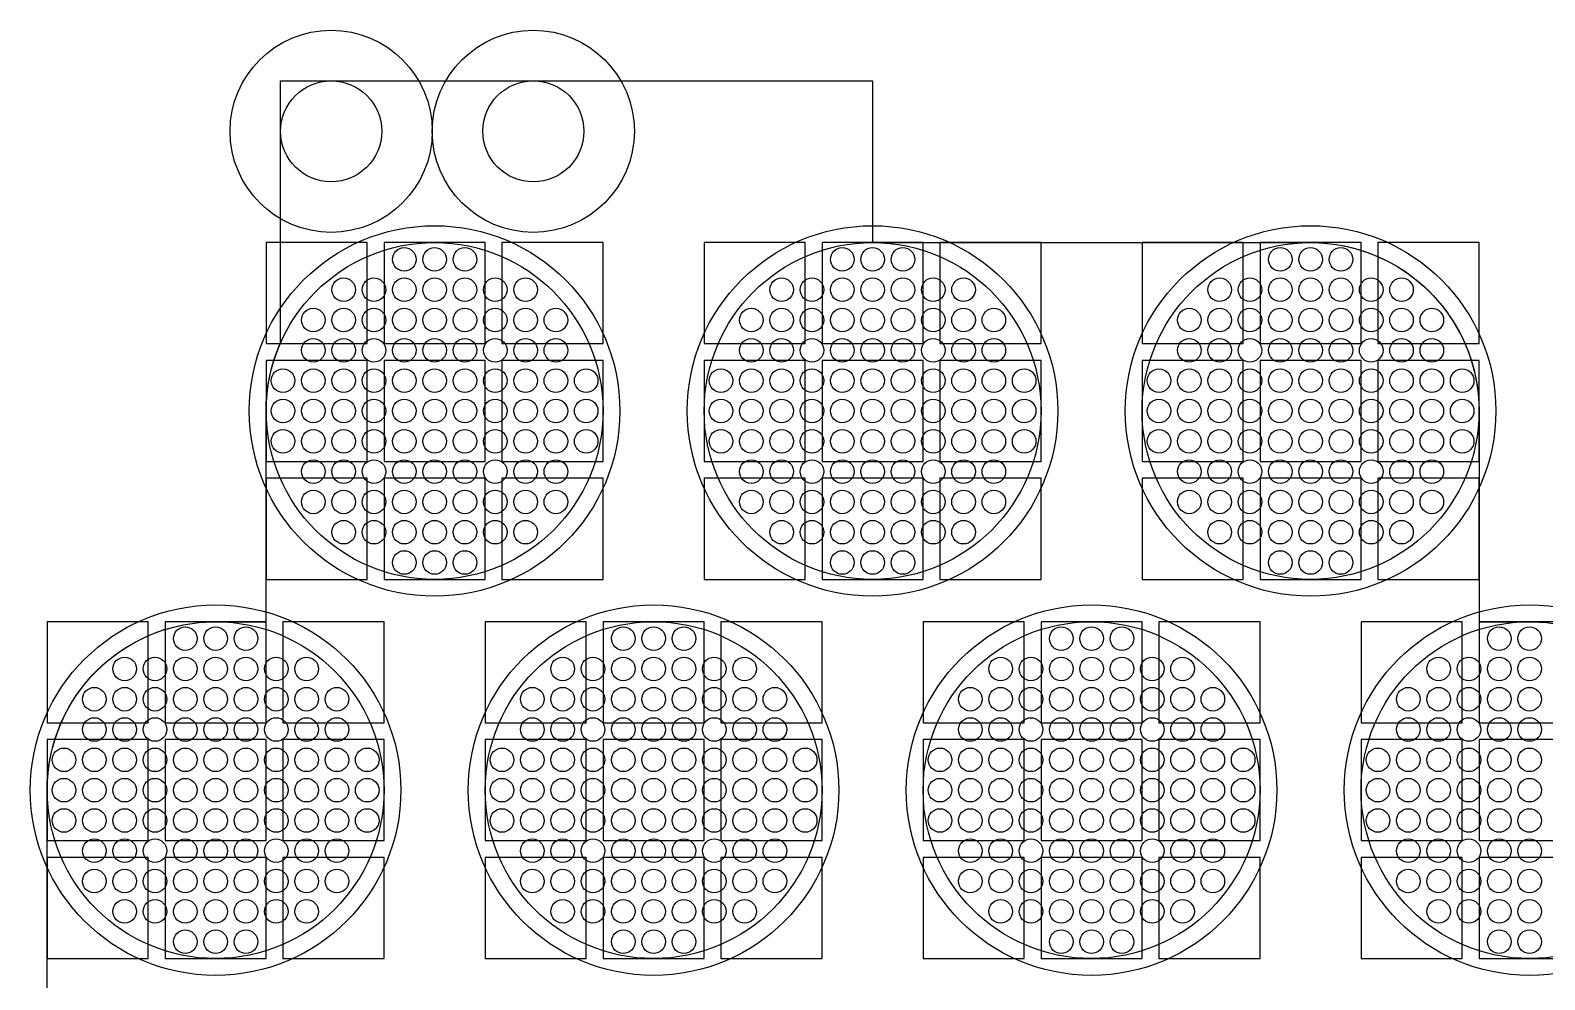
# Model space of a CAD drawing. Extents: x -49 to 54, y -38 to 38.
# Drawn here: x -43.314 to -38.819, y 27.269 to 30.088 of the extents above; entities that cross this region are included whole.
import ezdxf

# ---------------------------------------------------------------- set-up
doc = ezdxf.new("R2010")
doc.units = 0
for name, color, linetype in [('ADHESIVE_VIA_OPENINGS', 30, 'CONTINUOUS'), ('BACK_LAYER', 5, 'CONTINUOUS'), ('COND_LAYER_LOWER_ELECTRODE', 6, 'CONTINUOUS'), ('CONDUCTIVE_LAYER_BACK_LAYER', 2, 'CONTINUOUS'), ('EMITTER', 3, 'CONTINUOUS'), ('LOWER_ELECTRODE', 1, 'CONTINUOUS'), ('SUBSTRATE_VIA', 4, 'CONTINUOUS')]:
    doc.layers.add(name, color=color, linetype=linetype)

msp = doc.modelspace()

# ---------------------------------------------------------------- linework, layer by layer
at = {"layer": 'ADHESIVE_VIA_OPENINGS'}
for centre in [(-42.4209, 29.7878), (-41.8209, 29.7878)]:
    msp.add_circle(centre, 0.3, dxfattribs=at)
at = {"layer": 'BACK_LAYER'}
for points in [[(-42.6139, 29.1575), (-42.3139, 29.1575), (-42.3139, 29.4575), (-42.6139, 29.4575)], [(-42.2639, 29.1575), (-41.9639, 29.1575), (-41.9639, 29.4575), (-42.2639, 29.4575)], [(-41.9139, 29.1575), (-41.6139, 29.1575), (-41.6139, 29.4575), (-41.9139, 29.4575)], [(-41.3139, 29.1575), (-41.0139, 29.1575), (-41.0139, 29.4575), (-41.3139, 29.4575)], [(-40.9639, 29.1575), (-40.6639, 29.1575), (-40.6639, 29.4575), (-40.9639, 29.4575)], [(-40.6139, 29.1575), (-40.3139, 29.1575), (-40.3139, 29.4575), (-40.6139, 29.4575)], [(-40.0139, 29.1575), (-39.7139, 29.1575), (-39.7139, 29.4575), (-40.0139, 29.4575)], [(-39.6639, 29.1575), (-39.3639, 29.1575), (-39.3639, 29.4575), (-39.6639, 29.4575)], [(-39.3139, 29.1575), (-39.0139, 29.1575), (-39.0139, 29.4575), (-39.3139, 29.4575)], [(-42.6139, 28.8075), (-42.3139, 28.8075), (-42.3139, 29.1075), (-42.6139, 29.1075)], [(-42.2639, 28.8075), (-41.9639, 28.8075), (-41.9639, 29.1075), (-42.2639, 29.1075)], [(-41.9139, 28.8075), (-41.6139, 28.8075), (-41.6139, 29.1075), (-41.9139, 29.1075)], [(-41.3139, 28.8075), (-41.0139, 28.8075), (-41.0139, 29.1075), (-41.3139, 29.1075)], [(-40.9639, 28.8075), (-40.6639, 28.8075), (-40.6639, 29.1075), (-40.9639, 29.1075)], [(-40.6139, 28.8075), (-40.3139, 28.8075), (-40.3139, 29.1075), (-40.6139, 29.1075)], [(-40.0139, 28.8075), (-39.7139, 28.8075), (-39.7139, 29.1075), (-40.0139, 29.1075)], [(-39.6639, 28.8075), (-39.3639, 28.8075), (-39.3639, 29.1075), (-39.6639, 29.1075)], [(-39.3139, 28.8075), (-39.0139, 28.8075), (-39.0139, 29.1075), (-39.3139, 29.1075)], [(-42.6139, 28.4575), (-42.3139, 28.4575), (-42.3139, 28.7575), (-42.6139, 28.7575)], [(-42.2639, 28.4575), (-41.9639, 28.4575), (-41.9639, 28.7575), (-42.2639, 28.7575)], [(-41.9139, 28.4575), (-41.6139, 28.4575), (-41.6139, 28.7575), (-41.9139, 28.7575)], [(-41.3139, 28.4575), (-41.0139, 28.4575), (-41.0139, 28.7575), (-41.3139, 28.7575)], [(-40.9639, 28.4575), (-40.6639, 28.4575), (-40.6639, 28.7575), (-40.9639, 28.7575)], [(-40.6139, 28.4575), (-40.3139, 28.4575), (-40.3139, 28.7575), (-40.6139, 28.7575)], [(-40.0139, 28.4575), (-39.7139, 28.4575), (-39.7139, 28.7575), (-40.0139, 28.7575)], [(-39.6639, 28.4575), (-39.3639, 28.4575), (-39.3639, 28.7575), (-39.6639, 28.7575)], [(-39.3139, 28.4575), (-39.0139, 28.4575), (-39.0139, 28.7575), (-39.3139, 28.7575)], [(-43.2639, 28.0316), (-42.9639, 28.0316), (-42.9639, 28.3316), (-43.2639, 28.3316)], [(-42.9139, 28.0316), (-42.6139, 28.0316), (-42.6139, 28.3316), (-42.9139, 28.3316)], [(-42.5639, 28.0316), (-42.2639, 28.0316), (-42.2639, 28.3316), (-42.5639, 28.3316)], [(-41.9639, 28.0316), (-41.6639, 28.0316), (-41.6639, 28.3316), (-41.9639, 28.3316)], [(-41.6139, 28.0316), (-41.3139, 28.0316), (-41.3139, 28.3316), (-41.6139, 28.3316)], [(-41.2639, 28.0316), (-40.9639, 28.0316), (-40.9639, 28.3316), (-41.2639, 28.3316)], [(-40.6639, 28.0316), (-40.3639, 28.0316), (-40.3639, 28.3316), (-40.6639, 28.3316)], [(-40.3139, 28.0316), (-40.0139, 28.0316), (-40.0139, 28.3316), (-40.3139, 28.3316)], [(-39.9639, 28.0316), (-39.6639, 28.0316), (-39.6639, 28.3316), (-39.9639, 28.3316)], [(-39.3639, 28.0316), (-39.0639, 28.0316), (-39.0639, 28.3316), (-39.3639, 28.3316)], [(-39.0139, 28.0316), (-38.7139, 28.0316), (-38.7139, 28.3316), (-39.0139, 28.3316)], [(-43.2639, 27.6816), (-42.9639, 27.6816), (-42.9639, 27.9816), (-43.2639, 27.9816)], [(-42.9139, 27.6816), (-42.6139, 27.6816), (-42.6139, 27.9816), (-42.9139, 27.9816)], [(-42.5639, 27.6816), (-42.2639, 27.6816), (-42.2639, 27.9816), (-42.5639, 27.9816)], [(-41.9639, 27.6816), (-41.6639, 27.6816), (-41.6639, 27.9816), (-41.9639, 27.9816)], [(-41.6139, 27.6816), (-41.3139, 27.6816), (-41.3139, 27.9816), (-41.6139, 27.9816)], [(-41.2639, 27.6816), (-40.9639, 27.6816), (-40.9639, 27.9816), (-41.2639, 27.9816)], [(-40.6639, 27.6816), (-40.3639, 27.6816), (-40.3639, 27.9816), (-40.6639, 27.9816)], [(-40.3139, 27.6816), (-40.0139, 27.6816), (-40.0139, 27.9816), (-40.3139, 27.9816)], [(-39.9639, 27.6816), (-39.6639, 27.6816), (-39.6639, 27.9816), (-39.9639, 27.9816)], [(-39.3639, 27.6816), (-39.0639, 27.6816), (-39.0639, 27.9816), (-39.3639, 27.9816)], [(-39.0139, 27.6816), (-38.7139, 27.6816), (-38.7139, 27.9816), (-39.0139, 27.9816)], [(-43.2639, 27.3316), (-42.9639, 27.3316), (-42.9639, 27.6316), (-43.2639, 27.6316)], [(-42.9139, 27.3316), (-42.6139, 27.3316), (-42.6139, 27.6316), (-42.9139, 27.6316)], [(-42.5639, 27.3316), (-42.2639, 27.3316), (-42.2639, 27.6316), (-42.5639, 27.6316)], [(-41.9639, 27.3316), (-41.6639, 27.3316), (-41.6639, 27.6316), (-41.9639, 27.6316)], [(-41.6139, 27.3316), (-41.3139, 27.3316), (-41.3139, 27.6316), (-41.6139, 27.6316)], [(-41.2639, 27.3316), (-40.9639, 27.3316), (-40.9639, 27.6316), (-41.2639, 27.6316)], [(-40.6639, 27.3316), (-40.3639, 27.3316), (-40.3639, 27.6316), (-40.6639, 27.6316)], [(-40.3139, 27.3316), (-40.0139, 27.3316), (-40.0139, 27.6316), (-40.3139, 27.6316)], [(-39.9639, 27.3316), (-39.6639, 27.3316), (-39.6639, 27.6316), (-39.9639, 27.6316)], [(-39.3639, 27.3316), (-39.0639, 27.3316), (-39.0639, 27.6316), (-39.3639, 27.6316)], [(-39.0139, 27.3316), (-38.7139, 27.3316), (-38.7139, 27.6316), (-39.0139, 27.6316)]]:
    msp.add_lwpolyline(points, close=True, dxfattribs=at)
at = {"layer": 'COND_LAYER_LOWER_ELECTRODE'}
for centre in [(-42.1139, 28.9575), (-40.8139, 28.9575), (-39.5139, 28.9575), (-42.7639, 27.8316), (-41.4639, 27.8316), (-40.1639, 27.8316), (-38.8639, 27.8316)]:
    msp.add_circle(centre, 0.55, dxfattribs=at)
at = {"layer": 'CONDUCTIVE_LAYER_BACK_LAYER'}
msp.add_lwpolyline([(-43.2639, 27.2057), (-43.2639, 27.8316), (-43.2635, 27.8515), (-43.2624, 27.8714), (-43.2604, 27.8911), (-43.2576, 27.9108), (-43.2541, 27.9304), (-43.2498, 27.9498), (-43.2447, 27.969), (-43.2388, 27.988), (-43.2323, 28.0068), (-43.2249, 28.0253), (-43.2169, 28.0434), (-43.2081, 28.0613), (-43.1986, 28.0788), (-43.1884, 28.0958), (-43.1776, 28.1125), (-43.1661, 28.1287), (-43.154, 28.1445), (-43.1412, 28.1597), (-43.1279, 28.1745), (-43.114, 28.1887), (-43.0995, 28.2023), (-43.0845, 28.2154), (-43.069, 28.2278), (-43.053, 28.2396), (-43.0365, 28.2508), (-43.0197, 28.2613), (-43.0024, 28.2711), (-42.9847, 28.2802), (-42.9667, 28.2887), (-42.9484, 28.2964), (-42.9297, 28.3033), (-42.9109, 28.3096), (-42.8917, 28.315), (-42.8724, 28.3197), (-42.8529, 28.3236), (-42.8333, 28.3268), (-42.8136, 28.3292), (-42.7937, 28.3307), (-42.7739, 28.3315), (-42.6139, 28.3315), (-42.6139, 28.9575), (-42.6135, 28.9773), (-42.6124, 28.9972), (-42.6104, 29.017), (-42.6076, 29.0367), (-42.6041, 29.0562), (-42.5998, 29.0756), (-42.5947, 29.0949), (-42.5888, 29.1139), (-42.5823, 29.1326), (-42.5749, 29.1511), (-42.5709, 29.1602), (-42.5709, 29.9378), (-40.8139, 29.9378), (-40.8139, 29.4574), (-39.504, 29.4574), (-39.4841, 29.4566), (-39.4643, 29.455), (-39.4446, 29.4526), (-39.4249, 29.4495), (-39.4054, 29.4456), (-39.3861, 29.4409), (-39.367, 29.4354), (-39.3481, 29.4292), (-39.3295, 29.4222), (-39.3112, 29.4145), (-39.2932, 29.4061), (-39.2755, 29.397), (-39.2582, 29.3871), (-39.2413, 29.3766), (-39.2249, 29.3654), (-39.2089, 29.3536), (-39.1934, 29.3412), (-39.1784, 29.3281), (-39.1639, 29.3145), (-39.15, 29.3003), (-39.1367, 29.2856), (-39.1239, 29.2703), (-39.1118, 29.2546), (-39.1003, 29.2383), (-39.0894, 29.2217), (-39.0793, 29.2046), (-39.0698, 29.1871), (-39.061, 29.1693), (-39.053, 29.1511), (-39.0456, 29.1326), (-39.039, 29.1139), (-39.0332, 29.0949), (-39.0281, 29.0756), (-39.0238, 29.0562), (-39.0203, 29.0367), (-39.0175, 29.017), (-39.0155, 28.9972), (-39.0143, 28.9773), (-39.0139, 28.9575), (-39.0139, 28.3315), (-38.854, 28.3315), (-38.8341, 28.3307), (-38.8143, 28.3292)], dxfattribs=at)
at = {"layer": 'EMITTER'}
for centre in [(-42.1139, 28.9575), (-40.8139, 28.9575), (-39.5139, 28.9575), (-42.7639, 27.8316), (-41.4639, 27.8316), (-40.1639, 27.8316), (-38.8639, 27.8316)]:
    msp.add_circle(centre, 0.5, dxfattribs=at)
at = {"layer": 'LOWER_ELECTRODE'}
for centre in [(-42.2039, 29.4075), (-42.1139, 29.4075), (-42.0239, 29.4075), (-40.9039, 29.4075), (-40.8139, 29.4075), (-40.7239, 29.4075), (-39.6039, 29.4075), (-39.5139, 29.4075), (-39.4239, 29.4075), (-42.3839, 29.3175), (-42.2939, 29.3175), (-42.2039, 29.3175), (-42.1139, 29.3175), (-42.0239, 29.3175), (-41.9339, 29.3175), (-41.8439, 29.3175), (-41.0839, 29.3175), (-40.9939, 29.3175), (-40.9039, 29.3175), (-40.8139, 29.3175), (-40.7239, 29.3175), (-40.6339, 29.3175), (-40.5439, 29.3175), (-39.7839, 29.3175), (-39.6939, 29.3175), (-39.6039, 29.3175), (-39.5139, 29.3175), (-39.4239, 29.3175), (-39.3339, 29.3175), (-39.2439, 29.3175), (-42.4739, 29.2275), (-42.3839, 29.2275), (-42.2939, 29.2275), (-42.2039, 29.2275), (-42.1139, 29.2275), (-42.0239, 29.2275), (-41.9339, 29.2275), (-41.8439, 29.2275), (-41.7539, 29.2275), (-41.1739, 29.2275), (-41.0839, 29.2275), (-40.9939, 29.2275), (-40.9039, 29.2275), (-40.8139, 29.2275), (-40.7239, 29.2275), (-40.6339, 29.2275), (-40.5439, 29.2275), (-40.4539, 29.2275), (-39.8739, 29.2275), (-39.7839, 29.2275), (-39.6939, 29.2275), (-39.6039, 29.2275), (-39.5139, 29.2275), (-39.4239, 29.2275), (-39.3339, 29.2275), (-39.2439, 29.2275), (-39.1539, 29.2275), (-42.4739, 29.1375), (-42.3839, 29.1375), (-42.2939, 29.1375), (-42.2039, 29.1375), (-42.1139, 29.1375), (-42.0239, 29.1375), (-41.9339, 29.1375), (-41.8439, 29.1375), (-41.7539, 29.1375), (-41.1739, 29.1375), (-41.0839, 29.1375), (-40.9939, 29.1375), (-40.9039, 29.1375), (-40.8139, 29.1375), (-40.7239, 29.1375), (-40.6339, 29.1375), (-40.5439, 29.1375), (-40.4539, 29.1375), (-39.8739, 29.1375), (-39.7839, 29.1375), (-39.6939, 29.1375), (-39.6039, 29.1375), (-39.5139, 29.1375), (-39.4239, 29.1375), (-39.3339, 29.1375), (-39.2439, 29.1375), (-39.1539, 29.1375), (-42.5639, 29.0475), (-42.4739, 29.0475), (-42.3839, 29.0475), (-42.2939, 29.0475), (-42.2039, 29.0475), (-42.1139, 29.0475), (-42.0239, 29.0475), (-41.9339, 29.0475), (-41.8439, 29.0475), (-41.7539, 29.0475), (-41.6639, 29.0475), (-41.2639, 29.0475), (-41.1739, 29.0475), (-41.0839, 29.0475), (-40.9939, 29.0475), (-40.9039, 29.0475), (-40.8139, 29.0475), (-40.7239, 29.0475), (-40.6339, 29.0475), (-40.5439, 29.0475), (-40.4539, 29.0475), (-40.3639, 29.0475), (-39.9639, 29.0475), (-39.8739, 29.0475), (-39.7839, 29.0475), (-39.6939, 29.0475), (-39.6039, 29.0475), (-39.5139, 29.0475), (-39.4239, 29.0475), (-39.3339, 29.0475), (-39.2439, 29.0475), (-39.1539, 29.0475), (-39.0639, 29.0475), (-42.5639, 28.9575), (-42.4739, 28.9575), (-42.3839, 28.9575), (-42.2939, 28.9575), (-42.2039, 28.9575), (-42.1139, 28.9575), (-42.0239, 28.9575), (-41.9339, 28.9575), (-41.8439, 28.9575), (-41.7539, 28.9575), (-41.6639, 28.9575), (-41.2639, 28.9575), (-41.1739, 28.9575), (-41.0839, 28.9575), (-40.9939, 28.9575), (-40.9039, 28.9575), (-40.8139, 28.9575), (-40.7239, 28.9575), (-40.6339, 28.9575), (-40.5439, 28.9575), (-40.4539, 28.9575), (-40.3639, 28.9575), (-39.9639, 28.9575), (-39.8739, 28.9575), (-39.7839, 28.9575), (-39.6939, 28.9575), (-39.6039, 28.9575), (-39.5139, 28.9575), (-39.4239, 28.9575), (-39.3339, 28.9575), (-39.2439, 28.9575), (-39.1539, 28.9575), (-39.0639, 28.9575), (-42.5639, 28.8675), (-42.4739, 28.8675), (-42.3839, 28.8675), (-42.2939, 28.8675), (-42.2039, 28.8675), (-42.1139, 28.8675), (-42.0239, 28.8675), (-41.9339, 28.8675), (-41.8439, 28.8675), (-41.7539, 28.8675), (-41.6639, 28.8675), (-41.2639, 28.8675), (-41.1739, 28.8675), (-41.0839, 28.8675), (-40.9939, 28.8675), (-40.9039, 28.8675), (-40.8139, 28.8675), (-40.7239, 28.8675), (-40.6339, 28.8675), (-40.5439, 28.8675), (-40.4539, 28.8675), (-40.3639, 28.8675), (-39.9639, 28.8675), (-39.8739, 28.8675), (-39.7839, 28.8675), (-39.6939, 28.8675), (-39.6039, 28.8675), (-39.5139, 28.8675), (-39.4239, 28.8675), (-39.3339, 28.8675), (-39.2439, 28.8675), (-39.1539, 28.8675), (-39.0639, 28.8675), (-42.4739, 28.7775), (-42.3839, 28.7775), (-42.2939, 28.7775), (-42.2039, 28.7775), (-42.1139, 28.7775), (-42.0239, 28.7775), (-41.9339, 28.7775), (-41.8439, 28.7775), (-41.7539, 28.7775), (-41.1739, 28.7775), (-41.0839, 28.7775), (-40.9939, 28.7775), (-40.9039, 28.7775), (-40.8139, 28.7775), (-40.7239, 28.7775), (-40.6339, 28.7775), (-40.5439, 28.7775), (-40.4539, 28.7775), (-39.8739, 28.7775), (-39.7839, 28.7775), (-39.6939, 28.7775), (-39.6039, 28.7775), (-39.5139, 28.7775), (-39.4239, 28.7775), (-39.3339, 28.7775), (-39.2439, 28.7775), (-39.1539, 28.7775), (-42.4739, 28.6875), (-42.3839, 28.6875), (-42.2939, 28.6875), (-42.2039, 28.6875), (-42.1139, 28.6875), (-42.0239, 28.6875), (-41.9339, 28.6875), (-41.8439, 28.6875), (-41.7539, 28.6875), (-41.1739, 28.6875), (-41.0839, 28.6875), (-40.9939, 28.6875), (-40.9039, 28.6875), (-40.8139, 28.6875), (-40.7239, 28.6875), (-40.6339, 28.6875), (-40.5439, 28.6875), (-40.4539, 28.6875), (-39.8739, 28.6875), (-39.7839, 28.6875), (-39.6939, 28.6875), (-39.6039, 28.6875), (-39.5139, 28.6875), (-39.4239, 28.6875), (-39.3339, 28.6875), (-39.2439, 28.6875), (-39.1539, 28.6875), (-42.3839, 28.5975), (-42.2939, 28.5975), (-42.2039, 28.5975), (-42.1139, 28.5975), (-42.0239, 28.5975), (-41.9339, 28.5975), (-41.8439, 28.5975), (-41.0839, 28.5975), (-40.9939, 28.5975), (-40.9039, 28.5975), (-40.8139, 28.5975), (-40.7239, 28.5975), (-40.6339, 28.5975), (-40.5439, 28.5975), (-39.7839, 28.5975), (-39.6939, 28.5975), (-39.6039, 28.5975), (-39.5139, 28.5975), (-39.4239, 28.5975), (-39.3339, 28.5975), (-39.2439, 28.5975), (-42.2039, 28.5075), (-42.1139, 28.5075), (-42.0239, 28.5075), (-40.9039, 28.5075), (-40.8139, 28.5075), (-40.7239, 28.5075), (-39.6039, 28.5075), (-39.5139, 28.5075), (-39.4239, 28.5075), (-42.8539, 28.2816), (-42.7639, 28.2816), (-42.6739, 28.2816), (-41.5539, 28.2816), (-41.4639, 28.2816), (-41.3739, 28.2816), (-40.2539, 28.2816), (-40.1639, 28.2816), (-40.0739, 28.2816), (-38.9539, 28.2816), (-38.8639, 28.2816), (-43.0339, 28.1916), (-42.9439, 28.1916), (-42.8539, 28.1916), (-42.7639, 28.1916), (-42.6739, 28.1916), (-42.5839, 28.1916), (-42.4939, 28.1916), (-41.7339, 28.1916), (-41.6439, 28.1916), (-41.5539, 28.1916), (-41.4639, 28.1916), (-41.3739, 28.1916), (-41.2839, 28.1916), (-41.1939, 28.1916), (-40.4339, 28.1916), (-40.3439, 28.1916), (-40.2539, 28.1916), (-40.1639, 28.1916), (-40.0739, 28.1916), (-39.9839, 28.1916), (-39.8939, 28.1916), (-39.1339, 28.1916), (-39.0439, 28.1916), (-38.9539, 28.1916), (-38.8639, 28.1916), (-43.1239, 28.1016), (-43.0339, 28.1016), (-42.9439, 28.1016), (-42.8539, 28.1016), (-42.7639, 28.1016), (-42.6739, 28.1016), (-42.5839, 28.1016), (-42.4939, 28.1016), (-42.4039, 28.1016), (-41.8239, 28.1016), (-41.7339, 28.1016), (-41.6439, 28.1016), (-41.5539, 28.1016), (-41.4639, 28.1016), (-41.3739, 28.1016), (-41.2839, 28.1016), (-41.1939, 28.1016), (-41.1039, 28.1016), (-40.5239, 28.1016), (-40.4339, 28.1016), (-40.3439, 28.1016), (-40.2539, 28.1016), (-40.1639, 28.1016), (-40.0739, 28.1016), (-39.9839, 28.1016), (-39.8939, 28.1016), (-39.8039, 28.1016), (-39.2239, 28.1016), (-39.1339, 28.1016), (-39.0439, 28.1016), (-38.9539, 28.1016), (-38.8639, 28.1016), (-43.1239, 28.0116), (-43.0339, 28.0116), (-42.9439, 28.0116), (-42.8539, 28.0116), (-42.7639, 28.0116), (-42.6739, 28.0116), (-42.5839, 28.0116), (-42.4939, 28.0116), (-42.4039, 28.0116), (-41.8239, 28.0116), (-41.7339, 28.0116), (-41.6439, 28.0116), (-41.5539, 28.0116), (-41.4639, 28.0116), (-41.3739, 28.0116), (-41.2839, 28.0116), (-41.1939, 28.0116), (-41.1039, 28.0116), (-40.5239, 28.0116), (-40.4339, 28.0116), (-40.3439, 28.0116), (-40.2539, 28.0116), (-40.1639, 28.0116), (-40.0739, 28.0116), (-39.9839, 28.0116), (-39.8939, 28.0116), (-39.8039, 28.0116), (-39.2239, 28.0116), (-39.1339, 28.0116), (-39.0439, 28.0116), (-38.9539, 28.0116), (-38.8639, 28.0116), (-43.2139, 27.9216), (-43.1239, 27.9216), (-43.0339, 27.9216), (-42.9439, 27.9216), (-42.8539, 27.9216), (-42.7639, 27.9216), (-42.6739, 27.9216), (-42.5839, 27.9216), (-42.4939, 27.9216), (-42.4039, 27.9216), (-42.3139, 27.9216), (-41.9139, 27.9216), (-41.8239, 27.9216), (-41.7339, 27.9216), (-41.6439, 27.9216), (-41.5539, 27.9216), (-41.4639, 27.9216), (-41.3739, 27.9216), (-41.2839, 27.9216), (-41.1939, 27.9216), (-41.1039, 27.9216), (-41.0139, 27.9216), (-40.6139, 27.9216), (-40.5239, 27.9216), (-40.4339, 27.9216), (-40.3439, 27.9216), (-40.2539, 27.9216), (-40.1639, 27.9216), (-40.0739, 27.9216), (-39.9839, 27.9216), (-39.8939, 27.9216), (-39.8039, 27.9216), (-39.7139, 27.9216), (-39.3139, 27.9216), (-39.2239, 27.9216), (-39.1339, 27.9216), (-39.0439, 27.9216), (-38.9539, 27.9216), (-38.8639, 27.9216), (-43.2139, 27.8316), (-43.1239, 27.8316), (-43.0339, 27.8316), (-42.9439, 27.8316), (-42.8539, 27.8316), (-42.7639, 27.8316), (-42.6739, 27.8316), (-42.5839, 27.8316), (-42.4939, 27.8316), (-42.4039, 27.8316), (-42.3139, 27.8316), (-41.9139, 27.8316), (-41.8239, 27.8316), (-41.7339, 27.8316), (-41.6439, 27.8316), (-41.5539, 27.8316), (-41.4639, 27.8316), (-41.3739, 27.8316), (-41.2839, 27.8316), (-41.1939, 27.8316), (-41.1039, 27.8316), (-41.0139, 27.8316), (-40.6139, 27.8316), (-40.5239, 27.8316), (-40.4339, 27.8316), (-40.3439, 27.8316), (-40.2539, 27.8316), (-40.1639, 27.8316), (-40.0739, 27.8316), (-39.9839, 27.8316), (-39.8939, 27.8316), (-39.8039, 27.8316), (-39.7139, 27.8316), (-39.3139, 27.8316), (-39.2239, 27.8316), (-39.1339, 27.8316), (-39.0439, 27.8316), (-38.9539, 27.8316), (-38.8639, 27.8316), (-43.2139, 27.7416), (-43.1239, 27.7416), (-43.0339, 27.7416), (-42.9439, 27.7416), (-42.8539, 27.7416), (-42.7639, 27.7416), (-42.6739, 27.7416), (-42.5839, 27.7416), (-42.4939, 27.7416), (-42.4039, 27.7416), (-42.3139, 27.7416), (-41.9139, 27.7416), (-41.8239, 27.7416), (-41.7339, 27.7416), (-41.6439, 27.7416), (-41.5539, 27.7416), (-41.4639, 27.7416), (-41.3739, 27.7416), (-41.2839, 27.7416), (-41.1939, 27.7416), (-41.1039, 27.7416), (-41.0139, 27.7416), (-40.6139, 27.7416), (-40.5239, 27.7416), (-40.4339, 27.7416), (-40.3439, 27.7416), (-40.2539, 27.7416), (-40.1639, 27.7416), (-40.0739, 27.7416), (-39.9839, 27.7416), (-39.8939, 27.7416), (-39.8039, 27.7416), (-39.7139, 27.7416), (-39.3139, 27.7416), (-39.2239, 27.7416), (-39.1339, 27.7416), (-39.0439, 27.7416), (-38.9539, 27.7416), (-38.8639, 27.7416), (-43.1239, 27.6516), (-43.0339, 27.6516), (-42.9439, 27.6516), (-42.8539, 27.6516), (-42.7639, 27.6516), (-42.6739, 27.6516), (-42.5839, 27.6516), (-42.4939, 27.6516), (-42.4039, 27.6516), (-41.8239, 27.6516), (-41.7339, 27.6516), (-41.6439, 27.6516), (-41.5539, 27.6516), (-41.4639, 27.6516), (-41.3739, 27.6516), (-41.2839, 27.6516), (-41.1939, 27.6516), (-41.1039, 27.6516), (-40.5239, 27.6516), (-40.4339, 27.6516), (-40.3439, 27.6516), (-40.2539, 27.6516), (-40.1639, 27.6516), (-40.0739, 27.6516), (-39.9839, 27.6516), (-39.8939, 27.6516), (-39.8039, 27.6516), (-39.2239, 27.6516), (-39.1339, 27.6516), (-39.0439, 27.6516), (-38.9539, 27.6516), (-38.8639, 27.6516), (-43.1239, 27.5616), (-43.0339, 27.5616), (-42.9439, 27.5616), (-42.8539, 27.5616), (-42.7639, 27.5616), (-42.6739, 27.5616), (-42.5839, 27.5616), (-42.4939, 27.5616), (-42.4039, 27.5616), (-41.8239, 27.5616), (-41.7339, 27.5616), (-41.6439, 27.5616), (-41.5539, 27.5616), (-41.4639, 27.5616), (-41.3739, 27.5616), (-41.2839, 27.5616), (-41.1939, 27.5616), (-41.1039, 27.5616), (-40.5239, 27.5616), (-40.4339, 27.5616), (-40.3439, 27.5616), (-40.2539, 27.5616), (-40.1639, 27.5616), (-40.0739, 27.5616), (-39.9839, 27.5616), (-39.8939, 27.5616), (-39.8039, 27.5616), (-39.2239, 27.5616), (-39.1339, 27.5616), (-39.0439, 27.5616), (-38.9539, 27.5616), (-38.8639, 27.5616), (-43.0339, 27.4716), (-42.9439, 27.4716), (-42.8539, 27.4716), (-42.7639, 27.4716), (-42.6739, 27.4716), (-42.5839, 27.4716), (-42.4939, 27.4716), (-41.7339, 27.4716), (-41.6439, 27.4716), (-41.5539, 27.4716), (-41.4639, 27.4716), (-41.3739, 27.4716), (-41.2839, 27.4716), (-41.1939, 27.4716), (-40.4339, 27.4716), (-40.3439, 27.4716), (-40.2539, 27.4716), (-40.1639, 27.4716), (-40.0739, 27.4716), (-39.9839, 27.4716), (-39.8939, 27.4716), (-39.1339, 27.4716), (-39.0439, 27.4716), (-38.9539, 27.4716), (-38.8639, 27.4716), (-42.8539, 27.3816), (-42.7639, 27.3816), (-42.6739, 27.3816), (-41.5539, 27.3816), (-41.4639, 27.3816), (-41.3739, 27.3816), (-40.2539, 27.3816), (-40.1639, 27.3816), (-40.0739, 27.3816), (-38.9539, 27.3816), (-38.8639, 27.3816)]:
    msp.add_circle(centre, 0.035, dxfattribs=at)
at = {"layer": 'SUBSTRATE_VIA'}
for centre in [(-42.4209, 29.7878), (-41.8209, 29.7878)]:
    msp.add_circle(centre, 0.15, dxfattribs=at)

doc.saveas('drawing.dxf')
